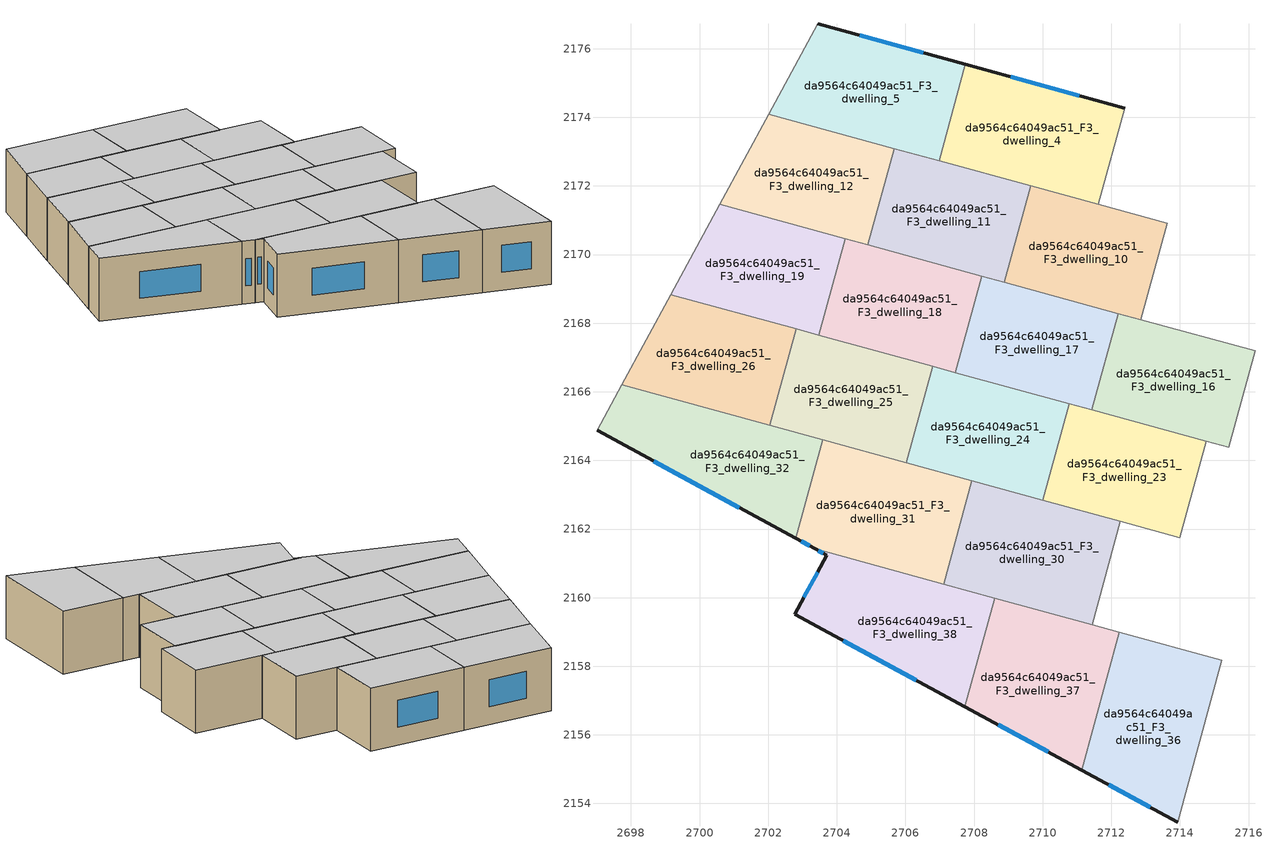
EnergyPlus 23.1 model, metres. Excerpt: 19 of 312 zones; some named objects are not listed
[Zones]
da9564c64049ac51_F3_dwelling_10
 floor to da9564c64049ac51_F2_dwelling_10 (EU_floor_Construction): 2713.63,2170.91 2712.86,2168.1 2708.88,2169.19 2709.65,2172 z9
 wall to da9564c64049ac51_F3_dwelling_9 (EU_wall_Construction): 2712.86,2168.1 2713.63,2170.91 z9:12
 wall to da9564c64049ac51_F3_dwelling_11 (EU_wall_Construction): 2709.65,2172 2708.88,2169.19 z9:12
 wall to da9564c64049ac51_F3_dwelling_17 (EU_wall_Construction): 2708.88,2169.19 2712.21,2168.28 z9:12
 wall to da9564c64049ac51_F3_dwelling_3 (EU_wall_Construction): 2713.63,2170.91 2711.62,2171.46 z9:12
 wall to da9564c64049ac51_F3_dwelling_16 (EU_wall_Construction): 2712.21,2168.28 2712.86,2168.1 z9:12
 wall to da9564c64049ac51_F3_dwelling_4 (EU_wall_Construction): 2711.62,2171.46 2709.65,2172 z9:12
 ceiling to da9564c64049ac51_F4_dwelling_10 (EU_floor_Construction): 2712.86,2168.1 2713.63,2170.91 2709.65,2172 2708.88,2169.19 z12
da9564c64049ac51_F3_dwelling_11
 floor to da9564c64049ac51_F2_dwelling_11 (EU_floor_Construction): 2709.65,2172 2708.88,2169.19 2704.9,2170.28 2705.67,2173.09 z9
 wall to da9564c64049ac51_F3_dwelling_12 (EU_wall_Construction): 2705.67,2173.09 2704.9,2170.28 z9:12
 wall to da9564c64049ac51_F3_dwelling_18 (EU_wall_Construction): 2704.9,2170.28 2708.22,2169.37 z9:12
 wall to da9564c64049ac51_F3_dwelling_4 (EU_wall_Construction): 2709.65,2172 2706.98,2172.73 z9:12
 wall to da9564c64049ac51_F3_dwelling_17 (EU_wall_Construction): 2708.22,2169.37 2708.88,2169.19 z9:12
 wall to da9564c64049ac51_F3_dwelling_5 (EU_wall_Construction): 2706.98,2172.73 2705.67,2173.09 z9:12
 ceiling to da9564c64049ac51_F4_dwelling_11 (EU_floor_Construction): 2708.88,2169.19 2709.65,2172 2705.67,2173.09 2704.9,2170.28 z12
da9564c64049ac51_F3_dwelling_12
 floor to da9564c64049ac51_F2_dwelling_12 (EU_floor_Construction): 2705.67,2173.09 2704.9,2170.28 2700.59,2171.46 2702.01,2174.09 z9
 wall adiabatic (EU_wall_Construction): 2702.01,2174.09 2700.59,2171.46 z9:12
 wall to da9564c64049ac51_F3_dwelling_19 (EU_wall_Construction): 2700.59,2171.46 2704.24,2170.46 z9:12
 wall to da9564c64049ac51_F3_dwelling_5 (EU_wall_Construction): 2705.67,2173.09 2702.01,2174.09 z9:12
 wall to da9564c64049ac51_F3_dwelling_18 (EU_wall_Construction): 2704.24,2170.46 2704.9,2170.28 z9:12
 ceiling to da9564c64049ac51_F4_dwelling_12 (EU_floor_Construction): 2704.9,2170.28 2705.67,2173.09 2702.01,2174.09 2700.59,2171.46 z12
da9564c64049ac51_F3_dwelling_16
 floor to da9564c64049ac51_F2_dwelling_16 (EU_floor_Construction): 2716.19,2167.19 2715.42,2164.38 2711.44,2165.47 2712.21,2168.28 z9
 wall to da9564c64049ac51_F3_dwelling_15 (EU_wall_Construction): 2715.42,2164.38 2716.19,2167.19 z9:12
 wall to da9564c64049ac51_F3_dwelling_17 (EU_wall_Construction): 2712.21,2168.28 2711.44,2165.47 z9:12
 wall to da9564c64049ac51_F3_dwelling_23 (EU_wall_Construction): 2711.44,2165.47 2714.76,2164.56 z9:12
 wall to da9564c64049ac51_F3_dwelling_9 (EU_wall_Construction): 2716.19,2167.19 2712.86,2168.1 z9:12
 wall to da9564c64049ac51_F3_dwelling_22 (EU_wall_Construction): 2714.76,2164.56 2715.42,2164.38 z9:12
 ceiling to da9564c64049ac51_F4_dwelling_16 (EU_floor_Construction): 2715.42,2164.38 2716.19,2167.19 2712.21,2168.28 2711.44,2165.47 z12
da9564c64049ac51_F3_dwelling_17
 floor to da9564c64049ac51_F2_dwelling_17 (EU_floor_Construction): 2712.21,2168.28 2711.44,2165.47 2707.45,2166.56 2708.22,2169.37 z9
 wall to da9564c64049ac51_F3_dwelling_18 (EU_wall_Construction): 2708.22,2169.37 2707.45,2166.56 z9:12
 wall to da9564c64049ac51_F3_dwelling_24 (EU_wall_Construction): 2707.45,2166.56 2710.78,2165.65 z9:12
 wall to da9564c64049ac51_F3_dwelling_23 (EU_wall_Construction): 2710.78,2165.65 2711.44,2165.47 z9:12
 ceiling to da9564c64049ac51_F4_dwelling_17 (EU_floor_Construction): 2711.44,2165.47 2712.21,2168.28 2708.22,2169.37 2707.45,2166.56 z12
da9564c64049ac51_F3_dwelling_18
 floor to da9564c64049ac51_F2_dwelling_18 (EU_floor_Construction): 2708.22,2169.37 2707.45,2166.56 2703.47,2167.65 2704.24,2170.46 z9
 wall to da9564c64049ac51_F3_dwelling_19 (EU_wall_Construction): 2704.24,2170.46 2703.47,2167.65 z9:12
 wall to da9564c64049ac51_F3_dwelling_25 (EU_wall_Construction): 2703.47,2167.65 2706.79,2166.74 z9:12
 wall to da9564c64049ac51_F3_dwelling_24 (EU_wall_Construction): 2706.79,2166.74 2707.45,2166.56 z9:12
 ceiling to da9564c64049ac51_F4_dwelling_18 (EU_floor_Construction): 2707.45,2166.56 2708.22,2169.37 2704.24,2170.46 2703.47,2167.65 z12
da9564c64049ac51_F3_dwelling_19
 floor to da9564c64049ac51_F2_dwelling_19 (EU_floor_Construction): 2704.24,2170.46 2703.47,2167.65 2699.16,2168.83 2700.59,2171.46 z9
 wall adiabatic (EU_wall_Construction): 2700.59,2171.46 2699.16,2168.83 z9:12
 wall to da9564c64049ac51_F3_dwelling_26 (EU_wall_Construction): 2699.16,2168.83 2702.81,2167.83 z9:12
 wall to da9564c64049ac51_F3_dwelling_25 (EU_wall_Construction): 2702.81,2167.83 2703.47,2167.65 z9:12
 ceiling to da9564c64049ac51_F4_dwelling_19 (EU_floor_Construction): 2703.47,2167.65 2704.24,2170.46 2700.59,2171.46 2699.16,2168.83 z12
da9564c64049ac51_F3_dwelling_23
 floor to da9564c64049ac51_F2_dwelling_23 (EU_floor_Construction): 2714.76,2164.56 2713.99,2161.75 2710.01,2162.84 2710.78,2165.65 z9
 wall to da9564c64049ac51_F3_dwelling_22 (EU_wall_Construction): 2713.99,2161.75 2714.76,2164.56 z9:12
 wall to da9564c64049ac51_F3_dwelling_24 (EU_wall_Construction): 2710.78,2165.65 2710.01,2162.84 z9:12
 wall to da9564c64049ac51_F3_dwelling_30 (EU_wall_Construction): 2710.01,2162.84 2712.27,2162.22 z9:12
 wall to da9564c64049ac51_F3_dwelling_29 (EU_wall_Construction): 2712.27,2162.22 2713.99,2161.75 z9:12
 ceiling to da9564c64049ac51_F4_dwelling_23 (EU_floor_Construction): 2713.99,2161.75 2714.76,2164.56 2710.78,2165.65 2710.01,2162.84 z12
da9564c64049ac51_F3_dwelling_24
 floor to da9564c64049ac51_F2_dwelling_24 (EU_floor_Construction): 2710.78,2165.65 2710.01,2162.84 2706.03,2163.93 2706.79,2166.74 z9
 wall to da9564c64049ac51_F3_dwelling_25 (EU_wall_Construction): 2706.79,2166.74 2706.03,2163.93 z9:12
 wall to da9564c64049ac51_F3_dwelling_31 (EU_wall_Construction): 2706.03,2163.93 2707.94,2163.41 z9:12
 wall to da9564c64049ac51_F3_dwelling_30 (EU_wall_Construction): 2707.94,2163.41 2710.01,2162.84 z9:12
 ceiling to da9564c64049ac51_F4_dwelling_24 (EU_floor_Construction): 2710.01,2162.84 2710.78,2165.65 2706.79,2166.74 2706.03,2163.93 z12
da9564c64049ac51_F3_dwelling_25
 floor to da9564c64049ac51_F2_dwelling_25 (EU_floor_Construction): 2706.79,2166.74 2706.03,2163.93 2702.04,2165.02 2702.81,2167.83 z9
 wall to da9564c64049ac51_F3_dwelling_26 (EU_wall_Construction): 2702.81,2167.83 2702.04,2165.02 z9:12
 wall to da9564c64049ac51_F3_dwelling_32 (EU_wall_Construction): 2702.04,2165.02 2703.59,2164.6 z9:12
 wall to da9564c64049ac51_F3_dwelling_31 (EU_wall_Construction): 2703.59,2164.6 2706.03,2163.93 z9:12
 ceiling to da9564c64049ac51_F4_dwelling_25 (EU_floor_Construction): 2706.03,2163.93 2706.79,2166.74 2702.81,2167.83 2702.04,2165.02 z12
da9564c64049ac51_F3_dwelling_26
 floor to da9564c64049ac51_F2_dwelling_26 (EU_floor_Construction): 2702.81,2167.83 2702.04,2165.02 2697.73,2166.2 2699.16,2168.83 z9
 wall adiabatic (EU_wall_Construction): 2699.16,2168.83 2697.73,2166.2 z9:12
 wall to da9564c64049ac51_F3_dwelling_32 (EU_wall_Construction): 2697.73,2166.2 2702.04,2165.02 z9:12
 ceiling to da9564c64049ac51_F4_dwelling_26 (EU_floor_Construction): 2702.04,2165.02 2702.81,2167.83 2699.16,2168.83 2697.73,2166.2 z12
da9564c64049ac51_F3_dwelling_30
 floor to da9564c64049ac51_F2_dwelling_30 (EU_floor_Construction): 2712.27,2162.22 2711.44,2159.21 2707.11,2160.39 2707.94,2163.41 z9
 wall to da9564c64049ac51_F3_dwelling_29 (EU_wall_Construction): 2711.44,2159.21 2712.27,2162.22 z9:12
 wall to da9564c64049ac51_F3_dwelling_31 (EU_wall_Construction): 2707.94,2163.41 2707.11,2160.39 z9:12
 wall to da9564c64049ac51_F3_dwelling_37 (EU_wall_Construction): 2708.6,2159.99 2711.44,2159.21 z9:12
 wall to da9564c64049ac51_F3_dwelling_38 (EU_wall_Construction): 2707.11,2160.39 2708.6,2159.99 z9:12
 ceiling to da9564c64049ac51_F4_dwelling_30 (EU_floor_Construction): 2711.44,2159.21 2712.27,2162.22 2707.94,2163.41 2707.11,2160.39 z12
da9564c64049ac51_F3_dwelling_31
 floor to da9564c64049ac51_F2_dwelling_31 (EU_floor_Construction): 2707.94,2163.41 2707.11,2160.39 2703.36,2161.42 2702.81,2161.72 2703.59,2164.6 z9
 wall outside (EU_wall_Construction): 2702.81,2161.72 2703.36,2161.42 z9:12
 wall to da9564c64049ac51_F3_dwelling_32 (EU_wall_Construction): 2703.59,2164.6 2702.81,2161.72 z9:12
 wall to da9564c64049ac51_F3_dwelling_38 (EU_wall_Construction): 2703.36,2161.42 2707.11,2160.39 z9:12
 window (EU_Window_Construction): 2702.97,2161.64 2703.21,2161.51 z9.86:11.14
 ceiling to da9564c64049ac51_F4_dwelling_31 (EU_floor_Construction): 2707.11,2160.39 2707.94,2163.41 2703.59,2164.6 2702.81,2161.72 2703.36,2161.42 z12
da9564c64049ac51_F3_dwelling_32
 floor to da9564c64049ac51_F2_dwelling_32 (EU_floor_Construction): 2703.59,2164.6 2702.81,2161.72 2697.01,2164.88 2697.73,2166.2 z9
 wall outside (EU_wall_Construction): 2697.01,2164.88 2702.81,2161.72 z9:12
 wall adiabatic (EU_wall_Construction): 2697.73,2166.2 2697.01,2164.88 z9:12
 window (EU_Window_Construction): 2698.67,2163.98 2701.15,2162.63 z9.86:11.14
 ceiling to da9564c64049ac51_F4_dwelling_32 (EU_floor_Construction): 2702.81,2161.72 2703.59,2164.6 2697.73,2166.2 2697.01,2164.88 z12
da9564c64049ac51_F3_dwelling_36
 floor to da9564c64049ac51_F2_dwelling_36 (EU_floor_Construction): 2715.22,2158.17 2713.93,2153.46 2711.13,2154.98 2712.23,2158.99 z9
 wall outside (EU_wall_Construction): 2711.13,2154.98 2713.93,2153.46 z9:12
 wall to da9564c64049ac51_F3_dwelling_35 (EU_wall_Construction): 2713.93,2153.46 2715.22,2158.17 z9:12
 wall to da9564c64049ac51_F3_dwelling_37 (EU_wall_Construction): 2712.23,2158.99 2711.13,2154.98 z9:12
 wall to da9564c64049ac51_F3_dwelling_29 (EU_wall_Construction): 2715.22,2158.17 2712.23,2158.99 z9:12
 window (EU_Window_Construction): 2711.93,2154.54 2713.13,2153.89 z9.86:11.14
 ceiling to da9564c64049ac51_F4_dwelling_36 (EU_floor_Construction): 2713.93,2153.46 2715.22,2158.17 2712.23,2158.99 2711.13,2154.98 z12
da9564c64049ac51_F3_dwelling_37
 floor to da9564c64049ac51_F2_dwelling_37 (EU_floor_Construction): 2712.23,2158.99 2711.13,2154.98 2707.73,2156.82 2708.6,2159.99 z9
 wall outside (EU_wall_Construction): 2707.73,2156.82 2711.13,2154.98 z9:12
 wall to da9564c64049ac51_F3_dwelling_38 (EU_wall_Construction): 2708.6,2159.99 2707.73,2156.82 z9:12
 wall to da9564c64049ac51_F3_dwelling_29 (EU_wall_Construction): 2712.23,2158.99 2711.44,2159.21 z9:12
 window (EU_Window_Construction): 2708.7,2156.3 2710.16,2155.5 z9.86:11.14
 ceiling to da9564c64049ac51_F4_dwelling_37 (EU_floor_Construction): 2711.13,2154.98 2712.23,2158.99 2708.6,2159.99 2707.73,2156.82 z12
da9564c64049ac51_F3_dwelling_38
 floor to da9564c64049ac51_F2_dwelling_38 (EU_floor_Construction): 2708.6,2159.99 2707.73,2156.82 2702.77,2159.52 2703.71,2161.24 2703.36,2161.42 z9
 wall outside (EU_wall_Construction): 2703.36,2161.42 2703.71,2161.24 2702.77,2159.52 2707.73,2156.82 z9:12
 window (EU_Window_Construction): 2704.19,2158.75 2706.31,2157.59 / 2703.44,2160.74 2703.04,2160.01 / 2703.46,2161.37 2703.61,2161.29 z9.86:11.14
 ceiling to da9564c64049ac51_F4_dwelling_38 (EU_floor_Construction): 2707.73,2156.82 2708.6,2159.99 2703.36,2161.42 2703.71,2161.24 2702.77,2159.52 z12
da9564c64049ac51_F3_dwelling_4
 floor to da9564c64049ac51_F2_dwelling_4 (EU_floor_Construction): 2712.39,2174.27 2711.62,2171.46 2706.98,2172.73 2707.75,2175.54 z9
 wall outside (EU_wall_Construction): 2712.39,2174.27 2707.75,2175.54 z9:12
 wall to da9564c64049ac51_F3_dwelling_3 (EU_wall_Construction): 2711.62,2171.46 2712.39,2174.27 z9:12
 wall to da9564c64049ac51_F3_dwelling_5 (EU_wall_Construction): 2707.75,2175.54 2706.98,2172.73 z9:12
 window (EU_Window_Construction): 2711.07,2174.63 2709.08,2175.18 z9.86:11.14
 ceiling to da9564c64049ac51_F4_dwelling_4 (EU_floor_Construction): 2711.62,2171.46 2712.39,2174.27 2707.75,2175.54 2706.98,2172.73 z12
da9564c64049ac51_F3_dwelling_5
 floor to da9564c64049ac51_F2_dwelling_5 (EU_floor_Construction): 2707.75,2175.54 2706.98,2172.73 2702.01,2174.09 2703.45,2176.72 z9
 wall outside (EU_wall_Construction): 2707.75,2175.54 2703.45,2176.72 z9:12
 wall adiabatic (EU_wall_Construction): 2703.45,2176.72 2702.01,2174.09 z9:12
 window (EU_Window_Construction): 2706.52,2175.88 2704.68,2176.39 z9.86:11.14
 ceiling to da9564c64049ac51_F4_dwelling_5 (EU_floor_Construction): 2706.98,2172.73 2707.75,2175.54 2703.45,2176.72 2702.01,2174.09 z12
[Building]
EU S2 Campaign: North Axis=0; Terrain=City; Solar Distribution=FullExterior
[Site:Location]
Helsinki-Vantaa.AP: Latitude=60.317; Longitude=24.963; Time Zone=2; Elevation=54.6
[SizingPeriod:WeatherFileDays]
AnnualSizingPeriod: Begin Month=1; Begin Day of Month=1; End Month=12; End Day of Month=31; Day of Week for Start Day=Monday; Use Weather File Daylight Saving Period=No; Use Weather File Rain and Snow Indicators=No
[MATERIAL]
EU_InternalMass_Material: Roughness=MediumRough; Thickness=0.1; Conductivity=1; Density=1800; Specific Heat=900; Thermal Absorptance=0.9; Solar Absorptance=0.7; Visible Absorptance=0.7
[MATERIAL:NOMASS] Roughness=MediumRough; Thermal Absorptance=0.9; Solar Absorptance=0.7; Visible Absorptance=0.7
Name | Thermal Resistance
EU_wall_NoMass | 5.91765
EU_floor_NoMass | 6.2875
[WINDOWMATERIAL:SIMPLEGLAZINGSYSTEM]
EU_Window_SimpleGlazing: UFactor=0.994035; Solar Heat Gain Coefficient=0.7; Visible Transmittance=0.7
[CONSTRUCTION]
EU_wall_Construction: EU_wall_NoMass
EU_floor_Construction: EU_floor_NoMass
EU_Window_Construction: EU_Window_SimpleGlazing
EU_InternalMass_Construction: EU_InternalMass_Material
[ZONE] Type=1; Multiplier=1; Ceiling Height=autocalculate; Floor Area=autocalculate; Part of Total Floor Area=Yes
Name | Volume
da9564c64049ac51_F3_dwelling_10 | 36.0784
da9564c64049ac51_F3_dwelling_11 | 36.0806
da9564c64049ac51_F3_dwelling_12 | 36.0828
da9564c64049ac51_F3_dwelling_16 | 36.0857
da9564c64049ac51_F3_dwelling_17 | 36.0798
da9564c64049ac51_F3_dwelling_18; da9564c64049ac51_F3_dwelling_24 | 36.082
da9564c64049ac51_F3_dwelling_19 | 36.0769
da9564c64049ac51_F3_dwelling_23; da9564c64049ac51_F3_dwelling_25 | 36.0791
da9564c64049ac51_F3_dwelling_26 | 36.0732
da9564c64049ac51_F3_dwelling_30; da9564c64049ac51_F3_dwelling_4 | 42.0872
da9564c64049ac51_F3_dwelling_31 | 42.093
da9564c64049ac51_F3_dwelling_32 | 42.0959
da9564c64049ac51_F3_dwelling_36 | 42.1003
da9564c64049ac51_F3_dwelling_37 | 42.0967
da9564c64049ac51_F3_dwelling_38 | 42.09375
da9564c64049ac51_F3_dwelling_5 | 42.0886
[INTERNALMASS] Construction=EU_InternalMass_Construction
Name | Zone or ZoneList | Surface Area
da9564c64049ac51_F3_dwelling_4_EU_InternalMass | da9564c64049ac51_F3_dwelling_4 | 14.0291
da9564c64049ac51_F3_dwelling_5_EU_InternalMass | da9564c64049ac51_F3_dwelling_5 | 14.0296
da9564c64049ac51_F3_dwelling_10_EU_InternalMass | da9564c64049ac51_F3_dwelling_10 | 12.0265
da9564c64049ac51_F3_dwelling_11_EU_InternalMass | da9564c64049ac51_F3_dwelling_11 | 12.0265
da9564c64049ac51_F3_dwelling_12_EU_InternalMass | da9564c64049ac51_F3_dwelling_12 | 12.0277
da9564c64049ac51_F3_dwelling_16_EU_InternalMass | da9564c64049ac51_F3_dwelling_16 | 12.0288
da9564c64049ac51_F3_dwelling_17_EU_InternalMass | da9564c64049ac51_F3_dwelling_17 | 12.0265
da9564c64049ac51_F3_dwelling_18_EU_InternalMass | da9564c64049ac51_F3_dwelling_18 | 12.0272
da9564c64049ac51_F3_dwelling_19_EU_InternalMass | da9564c64049ac51_F3_dwelling_19 | 12.0258
da9564c64049ac51_F3_dwelling_23_EU_InternalMass | da9564c64049ac51_F3_dwelling_23 | 12.0265
da9564c64049ac51_F3_dwelling_24_EU_InternalMass | da9564c64049ac51_F3_dwelling_24 | 12.0272
da9564c64049ac51_F3_dwelling_25_EU_InternalMass | da9564c64049ac51_F3_dwelling_25 | 12.0265
da9564c64049ac51_F3_dwelling_26_EU_InternalMass | da9564c64049ac51_F3_dwelling_26 | 12.0243
da9564c64049ac51_F3_dwelling_30_EU_InternalMass | da9564c64049ac51_F3_dwelling_30 | 14.0294
da9564c64049ac51_F3_dwelling_31_EU_InternalMass | da9564c64049ac51_F3_dwelling_31 | 14.0308
da9564c64049ac51_F3_dwelling_32_EU_InternalMass | da9564c64049ac51_F3_dwelling_32 | 14.032
da9564c64049ac51_F3_dwelling_36_EU_InternalMass | da9564c64049ac51_F3_dwelling_36 | 14.0335
da9564c64049ac51_F3_dwelling_37_EU_InternalMass | da9564c64049ac51_F3_dwelling_37 | 14.0321
da9564c64049ac51_F3_dwelling_38_EU_InternalMass | da9564c64049ac51_F3_dwelling_38 | 14.0313
[OTHEREQUIPMENT] Fuel Type=Electricity; Design Level Calculation Method=Watts/Area; Power per Zone Floor Area=1; Fraction Latent=0; Fraction Radiant=0; Fraction Lost=0; Carbon Dioxide Generation Rate=0; EndUse Subcategory=EU_Step8_InternalGains
Name | Zone or ZoneList or Space or SpaceList | Schedule
EU_Step8_InternalGain_da9564c64049ac51_F3_dwelling_4_f000 | da9564c64049ac51_F3_dwelling_4 | EU_Step8_GainSchedule_da9564c64049ac51_F3_dwelling_4_f000
EU_Step8_InternalGain_da9564c64049ac51_F3_dwelling_5_f000 | da9564c64049ac51_F3_dwelling_5 | EU_Step8_GainSchedule_da9564c64049ac51_F3_dwelling_5_f000
EU_Step8_InternalGain_da9564c64049ac51_F3_dwelling_10_f000 | da9564c64049ac51_F3_dwelling_10 | EU_Step8_GainSchedule_da9564c64049ac51_F3_dwelling_10_f000
EU_Step8_InternalGain_da9564c64049ac51_F3_dwelling_11_f000 | da9564c64049ac51_F3_dwelling_11 | EU_Step8_GainSchedule_da9564c64049ac51_F3_dwelling_11_f000
EU_Step8_InternalGain_da9564c64049ac51_F3_dwelling_12_f000 | da9564c64049ac51_F3_dwelling_12 | EU_Step8_GainSchedule_da9564c64049ac51_F3_dwelling_12_f000
EU_Step8_InternalGain_da9564c64049ac51_F3_dwelling_16_f000 | da9564c64049ac51_F3_dwelling_16 | EU_Step8_GainSchedule_da9564c64049ac51_F3_dwelling_16_f000
EU_Step8_InternalGain_da9564c64049ac51_F3_dwelling_17_f000 | da9564c64049ac51_F3_dwelling_17 | EU_Step8_GainSchedule_da9564c64049ac51_F3_dwelling_17_f000
EU_Step8_InternalGain_da9564c64049ac51_F3_dwelling_18_f000 | da9564c64049ac51_F3_dwelling_18 | EU_Step8_GainSchedule_da9564c64049ac51_F3_dwelling_18_f000
EU_Step8_InternalGain_da9564c64049ac51_F3_dwelling_19_f000 | da9564c64049ac51_F3_dwelling_19 | EU_Step8_GainSchedule_da9564c64049ac51_F3_dwelling_19_f000
EU_Step8_InternalGain_da9564c64049ac51_F3_dwelling_23_f000 | da9564c64049ac51_F3_dwelling_23 | EU_Step8_GainSchedule_da9564c64049ac51_F3_dwelling_23_f000
EU_Step8_InternalGain_da9564c64049ac51_F3_dwelling_24_f000 | da9564c64049ac51_F3_dwelling_24 | EU_Step8_GainSchedule_da9564c64049ac51_F3_dwelling_24_f000
EU_Step8_InternalGain_da9564c64049ac51_F3_dwelling_25_f000 | da9564c64049ac51_F3_dwelling_25 | EU_Step8_GainSchedule_da9564c64049ac51_F3_dwelling_25_f000
EU_Step8_InternalGain_da9564c64049ac51_F3_dwelling_26_f000 | da9564c64049ac51_F3_dwelling_26 | EU_Step8_GainSchedule_da9564c64049ac51_F3_dwelling_26_f000
EU_Step8_InternalGain_da9564c64049ac51_F3_dwelling_30_f000 | da9564c64049ac51_F3_dwelling_30 | EU_Step8_GainSchedule_da9564c64049ac51_F3_dwelling_30_f000
EU_Step8_InternalGain_da9564c64049ac51_F3_dwelling_31_f000 | da9564c64049ac51_F3_dwelling_31 | EU_Step8_GainSchedule_da9564c64049ac51_F3_dwelling_31_f000
EU_Step8_InternalGain_da9564c64049ac51_F3_dwelling_32_f000 | da9564c64049ac51_F3_dwelling_32 | EU_Step8_GainSchedule_da9564c64049ac51_F3_dwelling_32_f000
EU_Step8_InternalGain_da9564c64049ac51_F3_dwelling_36_f000 | da9564c64049ac51_F3_dwelling_36 | EU_Step8_GainSchedule_da9564c64049ac51_F3_dwelling_36_f000
EU_Step8_InternalGain_da9564c64049ac51_F3_dwelling_37_f000 | da9564c64049ac51_F3_dwelling_37 | EU_Step8_GainSchedule_da9564c64049ac51_F3_dwelling_37_f000
EU_Step8_InternalGain_da9564c64049ac51_F3_dwelling_38_f000 | da9564c64049ac51_F3_dwelling_38 | EU_Step8_GainSchedule_da9564c64049ac51_F3_dwelling_38_f000
[ZONEVENTILATION:DESIGNFLOWRATE] Schedule=EU_AlwaysOn; Design Flow Rate Calculation Method=AirChanges/Hour; Air Changes per Hour=0.596421; Ventilation Type=Natural; Fan Pressure Rise=0; Fan Total Efficiency=1; Constant Term Coefficient=1; Temperature Term Coefficient=0; Velocity Term Coefficient=0; Velocity Squared Term Coefficient=0; Minimum Indoor Temperature=-100; Maximum Indoor Temperature=100; Delta Temperature=-100; Minimum Outdoor Temperature=-100; Maximum Outdoor Temperature=100; Maximum Wind Speed=40
Name | Zone or ZoneList or Space or SpaceList
EU_ConstantAir_da9564c64049ac51_F3_dwelling_4 | da9564c64049ac51_F3_dwelling_4
EU_ConstantAir_da9564c64049ac51_F3_dwelling_5 | da9564c64049ac51_F3_dwelling_5
EU_ConstantAir_da9564c64049ac51_F3_dwelling_10 | da9564c64049ac51_F3_dwelling_10
EU_ConstantAir_da9564c64049ac51_F3_dwelling_11 | da9564c64049ac51_F3_dwelling_11
EU_ConstantAir_da9564c64049ac51_F3_dwelling_12 | da9564c64049ac51_F3_dwelling_12
EU_ConstantAir_da9564c64049ac51_F3_dwelling_16 | da9564c64049ac51_F3_dwelling_16
EU_ConstantAir_da9564c64049ac51_F3_dwelling_17 | da9564c64049ac51_F3_dwelling_17
EU_ConstantAir_da9564c64049ac51_F3_dwelling_18 | da9564c64049ac51_F3_dwelling_18
EU_ConstantAir_da9564c64049ac51_F3_dwelling_19 | da9564c64049ac51_F3_dwelling_19
EU_ConstantAir_da9564c64049ac51_F3_dwelling_23 | da9564c64049ac51_F3_dwelling_23
EU_ConstantAir_da9564c64049ac51_F3_dwelling_24 | da9564c64049ac51_F3_dwelling_24
EU_ConstantAir_da9564c64049ac51_F3_dwelling_25 | da9564c64049ac51_F3_dwelling_25
EU_ConstantAir_da9564c64049ac51_F3_dwelling_26 | da9564c64049ac51_F3_dwelling_26
EU_ConstantAir_da9564c64049ac51_F3_dwelling_30 | da9564c64049ac51_F3_dwelling_30
EU_ConstantAir_da9564c64049ac51_F3_dwelling_31 | da9564c64049ac51_F3_dwelling_31
EU_ConstantAir_da9564c64049ac51_F3_dwelling_32 | da9564c64049ac51_F3_dwelling_32
EU_ConstantAir_da9564c64049ac51_F3_dwelling_36 | da9564c64049ac51_F3_dwelling_36
EU_ConstantAir_da9564c64049ac51_F3_dwelling_37 | da9564c64049ac51_F3_dwelling_37
EU_ConstantAir_da9564c64049ac51_F3_dwelling_38 | da9564c64049ac51_F3_dwelling_38
[HVACTEMPLATE:ZONE:IDEALLOADSAIRSYSTEM] System Availability Schedule=EU_AlwaysOn; Maximum Heating Supply Air Temperature=50; Minimum Cooling Supply Air Temperature=13; Maximum Heating Supply Air Humidity Ratio=0.0156; Minimum Cooling Supply Air Humidity Ratio=0.0077; Heating Limit=NoLimit; Cooling Limit=NoLimit; Heating Availability Schedule=EU_AlwaysOn; Cooling Availability Schedule=EU_CoolingOff; Dehumidification Control Type=ConstantSensibleHeatRatio; Cooling Sensible Heat Ratio=0.7; Dehumidification Setpoint=60; Humidification Control Type=None; Humidification Setpoint=30; Outdoor Air Method=None; Outdoor Air Flow Rate per Person=0.00944; Outdoor Air Flow Rate per Zone Floor Area=0; Outdoor Air Flow Rate per Zone=0; Demand Controlled Ventilation Type=None; Outdoor Air Economizer Type=NoEconomizer; Heat Recovery Type=None; Sensible Heat Recovery Effectiveness=0.7; Latent Heat Recovery Effectiveness=0.65
Name | Template Thermostat
da9564c64049ac51_F3_dwelling_4 | EU_HeatOnly_da9564c64049ac51_F3_dwelling_4
da9564c64049ac51_F3_dwelling_5 | EU_HeatOnly_da9564c64049ac51_F3_dwelling_5
da9564c64049ac51_F3_dwelling_10 | EU_HeatOnly_da9564c64049ac51_F3_dwelling_10
da9564c64049ac51_F3_dwelling_11 | EU_HeatOnly_da9564c64049ac51_F3_dwelling_11
da9564c64049ac51_F3_dwelling_12 | EU_HeatOnly_da9564c64049ac51_F3_dwelling_12
da9564c64049ac51_F3_dwelling_16 | EU_HeatOnly_da9564c64049ac51_F3_dwelling_16
da9564c64049ac51_F3_dwelling_17 | EU_HeatOnly_da9564c64049ac51_F3_dwelling_17
da9564c64049ac51_F3_dwelling_18 | EU_HeatOnly_da9564c64049ac51_F3_dwelling_18
da9564c64049ac51_F3_dwelling_19 | EU_HeatOnly_da9564c64049ac51_F3_dwelling_19
da9564c64049ac51_F3_dwelling_23 | EU_HeatOnly_da9564c64049ac51_F3_dwelling_23
da9564c64049ac51_F3_dwelling_24 | EU_HeatOnly_da9564c64049ac51_F3_dwelling_24
da9564c64049ac51_F3_dwelling_25 | EU_HeatOnly_da9564c64049ac51_F3_dwelling_25
da9564c64049ac51_F3_dwelling_26 | EU_HeatOnly_da9564c64049ac51_F3_dwelling_26
da9564c64049ac51_F3_dwelling_30 | EU_HeatOnly_da9564c64049ac51_F3_dwelling_30
da9564c64049ac51_F3_dwelling_31 | EU_HeatOnly_da9564c64049ac51_F3_dwelling_31
da9564c64049ac51_F3_dwelling_32 | EU_HeatOnly_da9564c64049ac51_F3_dwelling_32
da9564c64049ac51_F3_dwelling_36 | EU_HeatOnly_da9564c64049ac51_F3_dwelling_36
da9564c64049ac51_F3_dwelling_37 | EU_HeatOnly_da9564c64049ac51_F3_dwelling_37
da9564c64049ac51_F3_dwelling_38 | EU_HeatOnly_da9564c64049ac51_F3_dwelling_38
[SIZING:ZONE] Zone Cooling Design Supply Air Temperature Input Method=SupplyAirTemperature; Zone Cooling Design Supply Air Temperature=13; Zone Heating Design Supply Air Temperature Input Method=SupplyAirTemperature; Zone Heating Design Supply Air Temperature=50; Zone Cooling Design Supply Air Humidity Ratio=0.008; Zone Heating Design Supply Air Humidity Ratio=0.008; Cooling Design Air Flow Method=DesignDay; Cooling Design Air Flow Rate=0; Cooling Minimum Air Flow per Zone Floor Area=0.000762; Cooling Minimum Air Flow=0; Cooling Minimum Air Flow Fraction=0.2; Heating Design Air Flow Method=DesignDay; Heating Design Air Flow Rate=0; Heating Maximum Air Flow per Zone Floor Area=0.002032; Heating Maximum Air Flow=0.141576; Heating Maximum Air Flow Fraction=0.3; Account for Dedicated Outdoor Air System=No; Dedicated Outdoor Air System Control Strategy=NeutralSupplyAir; Dedicated Outdoor Air Low Setpoint Temperature for Design=autosize; Dedicated Outdoor Air High Setpoint Temperature for Design=autosize; Zone Load Sizing Method=Sensible Load Only No Latent Load; Zone Latent Cooling Design Supply Air Humidity Ratio Input Method=HumidityRatioDifference; Zone Cooling Design Supply Air Humidity Ratio Difference=0.005; Zone Latent Heating Design Supply Air Humidity Ratio Input Method=HumidityRatioDifference; Zone Humidification Design Supply Air Humidity Ratio Difference=0.005
da9564c64049ac51_F3_dwelling_4; da9564c64049ac51_F3_dwelling_5; da9564c64049ac51_F3_dwelling_10; da9564c64049ac51_F3_dwelling_11; da9564c64049ac51_F3_dwelling_12; da9564c64049ac51_F3_dwelling_16; da9564c64049ac51_F3_dwelling_17; da9564c64049ac51_F3_dwelling_18; da9564c64049ac51_F3_dwelling_19; da9564c64049ac51_F3_dwelling_23; da9564c64049ac51_F3_dwelling_24; da9564c64049ac51_F3_dwelling_25; da9564c64049ac51_F3_dwelling_26; da9564c64049ac51_F3_dwelling_30; da9564c64049ac51_F3_dwelling_31; da9564c64049ac51_F3_dwelling_32; da9564c64049ac51_F3_dwelling_36; da9564c64049ac51_F3_dwelling_37; da9564c64049ac51_F3_dwelling_38
[SCHEDULE:CONSTANT]
Name | Hourly Value
EU_AlwaysOn | 1
EU_CoolingOff | 0
[SCHEDULE:FILE] Column Number=1; Rows to Skip at Top=0; Number of Hours of Data=8760; Column Separator=Comma; Interpolate to Timestep=No; Minutes per Item=60; Adjust Schedule for Daylight Savings=Yes
Name | File
EU_Step8_GainSchedule_da9564c64049ac51_F3_dwelling_4_f000 | ../../schedules/da9564c64049ac51/da9564c64049ac51_F3_dwelling_4_f000_gain.csv
EU_Step8_GainSchedule_da9564c64049ac51_F3_dwelling_5_f000 | ../../schedules/da9564c64049ac51/da9564c64049ac51_F3_dwelling_5_f000_gain.csv
EU_Step8_GainSchedule_da9564c64049ac51_F3_dwelling_10_f000 | ../../schedules/da9564c64049ac51/da9564c64049ac51_F3_dwelling_10_f000_gain.csv
EU_Step8_GainSchedule_da9564c64049ac51_F3_dwelling_11_f000 | ../../schedules/da9564c64049ac51/da9564c64049ac51_F3_dwelling_11_f000_gain.csv
EU_Step8_GainSchedule_da9564c64049ac51_F3_dwelling_12_f000 | ../../schedules/da9564c64049ac51/da9564c64049ac51_F3_dwelling_12_f000_gain.csv
EU_Step8_GainSchedule_da9564c64049ac51_F3_dwelling_16_f000 | ../../schedules/da9564c64049ac51/da9564c64049ac51_F3_dwelling_16_f000_gain.csv
EU_Step8_GainSchedule_da9564c64049ac51_F3_dwelling_17_f000 | ../../schedules/da9564c64049ac51/da9564c64049ac51_F3_dwelling_17_f000_gain.csv
EU_Step8_GainSchedule_da9564c64049ac51_F3_dwelling_18_f000 | ../../schedules/da9564c64049ac51/da9564c64049ac51_F3_dwelling_18_f000_gain.csv
EU_Step8_GainSchedule_da9564c64049ac51_F3_dwelling_19_f000 | ../../schedules/da9564c64049ac51/da9564c64049ac51_F3_dwelling_19_f000_gain.csv
EU_Step8_GainSchedule_da9564c64049ac51_F3_dwelling_23_f000 | ../../schedules/da9564c64049ac51/da9564c64049ac51_F3_dwelling_23_f000_gain.csv
EU_Step8_GainSchedule_da9564c64049ac51_F3_dwelling_24_f000 | ../../schedules/da9564c64049ac51/da9564c64049ac51_F3_dwelling_24_f000_gain.csv
EU_Step8_GainSchedule_da9564c64049ac51_F3_dwelling_25_f000 | ../../schedules/da9564c64049ac51/da9564c64049ac51_F3_dwelling_25_f000_gain.csv
EU_Step8_GainSchedule_da9564c64049ac51_F3_dwelling_26_f000 | ../../schedules/da9564c64049ac51/da9564c64049ac51_F3_dwelling_26_f000_gain.csv
EU_Step8_GainSchedule_da9564c64049ac51_F3_dwelling_30_f000 | ../../schedules/da9564c64049ac51/da9564c64049ac51_F3_dwelling_30_f000_gain.csv
EU_Step8_GainSchedule_da9564c64049ac51_F3_dwelling_31_f000 | ../../schedules/da9564c64049ac51/da9564c64049ac51_F3_dwelling_31_f000_gain.csv
EU_Step8_GainSchedule_da9564c64049ac51_F3_dwelling_32_f000 | ../../schedules/da9564c64049ac51/da9564c64049ac51_F3_dwelling_32_f000_gain.csv
EU_Step8_GainSchedule_da9564c64049ac51_F3_dwelling_36_f000 | ../../schedules/da9564c64049ac51/da9564c64049ac51_F3_dwelling_36_f000_gain.csv
EU_Step8_GainSchedule_da9564c64049ac51_F3_dwelling_37_f000 | ../../schedules/da9564c64049ac51/da9564c64049ac51_F3_dwelling_37_f000_gain.csv
EU_Step8_GainSchedule_da9564c64049ac51_F3_dwelling_38_f000 | ../../schedules/da9564c64049ac51/da9564c64049ac51_F3_dwelling_38_f000_gain.csv
